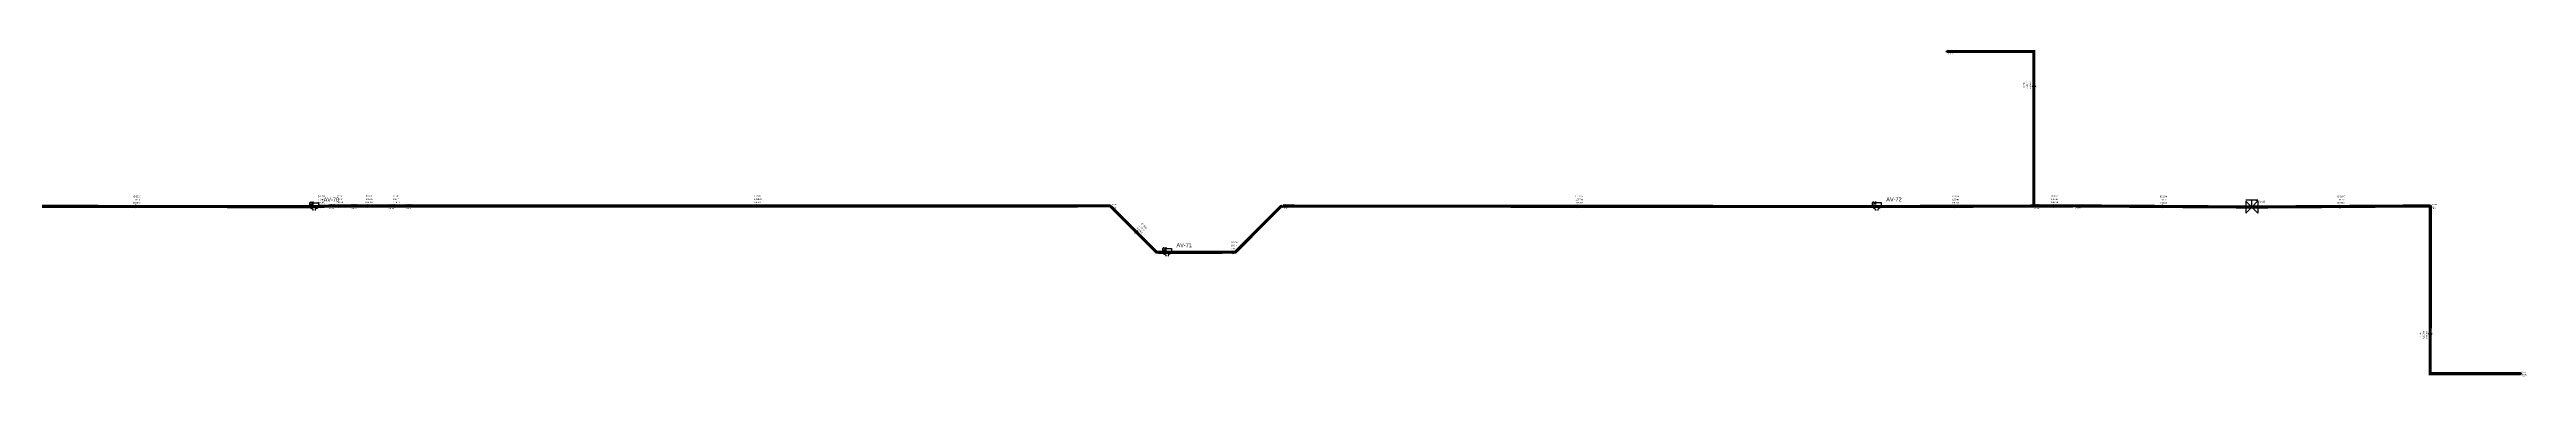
# Model space of a CAD drawing. Extents: x 438515 to 457004, y 1816048 to 1831342.
# Drawn here: x 448416 to 449983, y 1821796 to 1822003 of the extents above; entities that cross this region are included whole.
import ezdxf
from ezdxf.enums import TextEntityAlignment as Align

# ---------------------------------------------------------------- set-up
doc = ezdxf.new("R2010")
doc.units = 0
doc.layers.add('node', color=7, linetype='CONTINUOUS')
doc.layers.add('pipe', color=7, linetype='CONTINUOUS')

# ---------------------------------------------------------------- blocks, each defined once
blk = doc.blocks.new('VALVETCV')
at = {"color": 0}
for points in [[(-3, 3.6), (3, 3.6)], [(0, 0), (0, 3.6)]]:
    blk.add_lwpolyline(points, dxfattribs=at)
for points in [[(-3, 3), (-3, -3), (0, 0)], [(0, 0), (3, 3), (3, -3)]]:
    blk.add_lwpolyline(points, close=True, dxfattribs=at)
blk = doc.blocks.new('FILLED_CIRCLE')
at = {"color": 0}
blk.add_circle((0, 0), 3, dxfattribs=at)
blk = doc.blocks.new('AIRVALVE')
at = {"color": 0}
for points in [[(-2.2, 3.4), (-2.2, 2.6), (-3, 2.6), (-3, 0.9), (-2.2, -0.9), (-0.8, -1.7), (-0.8, -2.6)], [(-2.6, 1.7), (-0.4, 1.7)], [(-1.5, 3), (-1.5, 1.7)], [(-0.8, 3.4), (-0.8, 2.6), (3, 2.6), (3, 0.9), (2.2, -0.9), (0.8, -1.7), (0.8, -2.6)]]:
    blk.add_lwpolyline(points, dxfattribs=at)
blk = doc.blocks.new('FLOWARROW')
at = {"color": 0}
blk.add_lwpolyline([(3, 0), (-3, -3), (-0.6, 0), (-3, 3)], close=True, dxfattribs=at)

msp = doc.modelspace()

# ---------------------------------------------------------------- linework, layer by layer
at = {"layer": 'pipe', "color": 3, "const_width": 2}
for points in [[(449671.4, 1821904.3), (449671.4, 1822002.1), (449616.4, 1822002.1)], [(449671.4, 1821904.3), (449697.3, 1821904.4)], [(449697.3, 1821904.4), (449809.3, 1821903.7)], [(449809.3, 1821903.7), (449922.1, 1821904.4), (449922.2, 1821904.4)], [(449922.2, 1821904.4), (449922.1, 1821798.3), (449979.3, 1821798.3)]]:
    msp.add_lwpolyline(points, dxfattribs=at)
at = {"layer": 'pipe', "color": 135, "const_width": 2}
for points in [[(448359, 1821904.2), (448583.5, 1821903.9)], [(448583.5, 1821903.9), (448592.6, 1821904.3)], [(448592.6, 1821904.3), (448606.4, 1821904.3)], [(448606.4, 1821904.3), (448630.1, 1821904.3)], [(448630.1, 1821904.3), (448640.8, 1821904.3)], [(448640.8, 1821904.3), (449087.2, 1821904.4)], [(449087.2, 1821904.4), (449087.2, 1821904.3), (449116.4, 1821875.1), (449123, 1821875)], [(449123, 1821875), (449166.2, 1821875.1), (449195.4, 1821904.4)], [(449195.4, 1821904.4), (449195.4, 1821904.3), (449572, 1821904)], [(449572, 1821904), (449671.4, 1821904.3)]]:
    msp.add_lwpolyline(points, dxfattribs=at)

# ---------------------------------------------------------------- block references
at = {"layer": 'node', "color": 0}
for name, p, xscale, yscale in [('FILLED_CIRCLE', (449616.4, 1822002.1), 0.158750000000635, 0.158750000000635), ('AIRVALVE', (448583.5, 1821903.9), 0.95250000000381, 0.95250000000381), ('FILLED_CIRCLE', (448592.6, 1821904.3), 0.158750000000635, 0.158750000000635), ('FILLED_CIRCLE', (448606.4, 1821904.3), 0.158750000000635, 0.158750000000635), ('FILLED_CIRCLE', (448630.1, 1821904.3), 0.158750000000635, 0.158750000000635), ('FILLED_CIRCLE', (448640.8, 1821904.3), 0.158750000000635, 0.158750000000635), ('FILLED_CIRCLE', (449087.2, 1821904.4), 0.158750000000635, 0.158750000000635), ('FILLED_CIRCLE', (449195.4, 1821904.4), 0.158750000000635, 0.158750000000635), ('AIRVALVE', (449572, 1821904), 0.95250000000381, 0.95250000000381), ('FILLED_CIRCLE', (449671.4, 1821904.3), 0.158750000000635, 0.158750000000635), ('FILLED_CIRCLE', (449697.3, 1821904.4), 0.158750000000635, 0.158750000000635), ('FILLED_CIRCLE', (449922.2, 1821904.4), 0.158750000000635, 0.158750000000635), ('AIRVALVE', (449123, 1821875), 0.95250000000381, 0.95250000000381), ('FILLED_CIRCLE', (449979.3, 1821798.3), 0.158750000000635, 0.158750000000635)]:
    msp.add_blockref(name, p, dxfattribs=dict(at, xscale=xscale, yscale=yscale))
at = {"layer": 'node', "color": 0, "xscale": 1.27000000000508, "yscale": 1.27000000000508, "rotation": 0.379651839445471}
msp.add_blockref('VALVETCV', (449809.3, 1821903.7), dxfattribs=at)
at = {"layer": 'pipe', "color": 3, "xscale": 0.31750000000127, "yscale": 0.31750000000127}
for p, rotation in [((449671.4, 1821980.7), 90), ((449684.3, 1821904.4), 0.254422447961718), ((449753.3, 1821904.1), 359.609899489588), ((449865.7, 1821904), 0.379651839445471), ((449922.1, 1821822.7), 269.9653346004)]:
    msp.add_blockref('FLOWARROW', p, dxfattribs=dict(at, rotation=rotation))
at = {"layer": 'pipe', "color": 135, "xscale": 0.31750000000127, "yscale": 0.31750000000127}
for p, rotation in [((448471.3, 1821904.1), 359.932090409501), ((448588, 1821904.1), 2.63064317707122), ((448599.5, 1821904.3), 0.00290535960459693), ((448618.2, 1821904.3), 0.00290075837809212), ((448635.4, 1821904.3), 0.00267579675559571), ((448864, 1821904.4), 0.00283666753324628), ((449383.7, 1821904.2), 359.957720306243), ((449621.7, 1821904.2), 0.160181984770628), ((449104.1, 1821887.4), 315.000000000139), ((449165.3, 1821875.1), 0.0713652395829132)]:
    msp.add_blockref('FLOWARROW', p, dxfattribs=dict(at, rotation=rotation))

# ---------------------------------------------------------------- texts
at = {"layer": 'node', "color": 0}
for s, height, p in [('WDC-33', 0.572, (449616.9, 1822002.6)), ('IL:19.41', 0.635, (449616.9, 1822001.1)), ('Pr:44.58', 0.635, (449616.9, 1822000.1)), ('AV-70', 2.54, (448589.5, 1821906.4)), ('JN-E10-30', 0.572, (448593.1, 1821904.8)), ('IL:17.95', 0.635, (448593.1, 1821903.3)), ('Pr:48.23', 0.635, (448593.1, 1821902.3)), ('JN-E10-29', 0.572, (448606.9, 1821904.8)), ('IL:15.20', 0.635, (448606.9, 1821903.3)), ('Pr:50.95', 0.635, (448606.9, 1821902.3)), ('JN-E10-28', 0.572, (448630.6, 1821904.8)), ('IL:15.20', 0.635, (448630.6, 1821903.3)), ('Pr:50.91', 0.635, (448630.6, 1821902.3)), ('JN-E10-27', 0.572, (448641.3, 1821904.8)), ('IL:16.63', 0.635, (448641.3, 1821903.3)), ('Pr:49.46', 0.635, (448641.3, 1821902.3)), ('JN-E10-26', 0.572, (449087.7, 1821904.9)), ('IL:18.17', 0.635, (449087.7, 1821903.4)), ('Pr:47.20', 0.635, (449087.7, 1821902.4)), ('JN-E10-25', 0.572, (449195.9, 1821904.9)), ('IL:18.16', 0.635, (449195.9, 1821903.4)), ('Pr:47.00', 0.635, (449195.9, 1821902.4)), ('AV-72', 2.54, (449578, 1821906.5)), ('JN-E10-24', 0.572, (449671.9, 1821904.8)), ('IL:17.74', 0.635, (449671.9, 1821903.3)), ('Pr:46.64', 0.635, (449671.9, 1821902.3)), ('JN-E10-23', 0.572, (449697.8, 1821904.9)), ('IL:17.38', 0.635, (449697.8, 1821903.4)), ('Pr:46.97', 0.635, (449697.8, 1821902.4)), ('TCV-46', 1.27, (449811.7, 1821906.1)), ('JN-E10-22', 0.572, (449922.7, 1821904.9)), ('IL:18.07', 0.635, (449922.7, 1821903.4)), ('Pr:46.01', 0.635, (449922.7, 1821902.4)), ('AV-71', 2.54, (449129, 1821877.5)), ('WDC-32', 0.572, (449979.8, 1821798.8)), ('IL:19.82', 0.635, (449979.8, 1821797.3)), ('Pr:44.07', 0.635, (449979.8, 1821796.3))]:
    msp.add_text(s, height=height, dxfattribs=at).set_placement(p, align=Align.BOTTOM_LEFT)
at = {"layer": 'pipe', "color": 3}
for s, rotation, p in [('ID:210', 90, (449665.9, 1821978.8)), ('L:153 m', 90, (449667.9, 1821978.4)), ('D:600.0', 90, (449669.9, 1821978.5)), ('D:600.0', 0.2544, (449682.1, 1821905.9)), ('L:26 m', 0.2544, (449682.4, 1821907.9)), ('ID:572', 0.2544, (449682.4, 1821909.9)), ('L:112 m', 359.6099, (449751, 1821907.6)), ('ID:2844', 359.6099, (449751.1, 1821909.6)), ('D:600.0', 359.6099, (449751, 1821905.6)), ('L:113 m', 0.3797, (449863.4, 1821907.6)), ('ID:2845', 0.3797, (449863.5, 1821909.6)), ('D:600.0', 0.3797, (449863.5, 1821905.6)), ('ID:559', 89.9653, (449916.6, 1821820.9)), ('L:163 m', 89.9653, (449918.6, 1821820.5)), ('D:600.0', 89.9653, (449920.6, 1821820.5))]:
    msp.add_text(s, height=0.953, rotation=rotation, dxfattribs=at).set_placement(p, align=Align.BOTTOM_LEFT)
at = {"layer": 'pipe', "color": 135}
for s, rotation, p in [('L:224 m', 359.9321, (448469, 1821907.6)), ('ID:3229', 359.9321, (448469.1, 1821909.6)), ('D:800.0', 359.9321, (448469.1, 1821905.6)), ('ID:3230', 2.6306, (448585.6, 1821909.6)), ('D:800.0', 2.6306, (448585.7, 1821905.6)), ('L:9 m', 2.6306, (448586.3, 1821907.6)), ('D:800.0', 0.0029, (448597.2, 1821905.9)), ('L:14 m', 0.0029, (448597.5, 1821907.9)), ('ID:607', 0.0029, (448597.6, 1821909.9)), ('D:800.0', 0.0029, (448616, 1821905.9)), ('L:24 m', 0.0029, (448616.3, 1821907.9)), ('ID:601', 0.0029, (448616.3, 1821909.9)), ('D:800.0', 0.0027, (448633.2, 1821905.9)), ('L:11 m', 0.0027, (448633.5, 1821907.9)), ('ID:587', 0.0027, (448633.5, 1821909.9)), ('L:446 m', 0.0028, (448861.7, 1821907.9)), ('D:800.0', 0.0028, (448861.7, 1821905.9)), ('ID:569', 0.0028, (448862.1, 1821909.9)), ('L:377 m', 359.9577, (449381.4, 1821907.7)), ('D:800.0', 359.9577, (449381.4, 1821905.7)), ('ID:3235', 359.9577, (449381.4, 1821909.7)), ('ID:3236', 0.1602, (449619.5, 1821909.7)), ('D:800.0', 0.1602, (449619.5, 1821905.7)), ('L:99 m', 0.1602, (449619.8, 1821907.7)), ('D:800.0', 315, (449103.6, 1821890)), ('L:48 m', 315, (449105.2, 1821891.2)), ('ID:3232', 315, (449106.4, 1821892.9)), ('ID:3233', 0.0714, (449163.1, 1821880.6)), ('D:800.0', 0.0714, (449163.1, 1821876.6)), ('L:85 m', 0.0714, (449163.4, 1821878.6))]:
    msp.add_text(s, height=0.953, rotation=rotation, dxfattribs=at).set_placement(p, align=Align.BOTTOM_LEFT)

doc.saveas('drawing.dxf')
